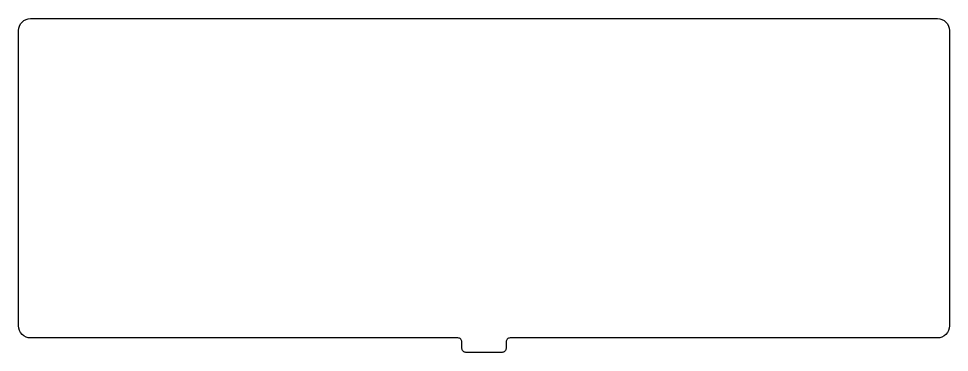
# Model space of a CAD drawing. Header units: millimetres. Extents: x -116 to 116, y -34 to 49.
import ezdxf

# ---------------------------------------------------------------- set-up
doc = ezdxf.new("R2010")
doc.units = ezdxf.units.MM
doc.layers.get('0').update_dxf_attribs({"linetype": 'CONTINUOUS'})

msp = doc.modelspace()

# ---------------------------------------------------------------- linework, layer by layer
msp.add_lwpolyline([(-4.5, -33.875, -0.4142136), (-5.5, -32.875), (-5.5, -31.275, 0.4142136), (-6.5, -30.275), (-113, -30.275, -0.4142136), (-116, -27.275), (-116, 46.325, -0.4142136), (-113, 49.325), (113, 49.325, -0.4142136), (116, 46.325), (116, -27.275, -0.4142136), (113, -30.275), (6.5, -30.275, 0.4142136), (5.5, -31.275), (5.5, -32.875, -0.4142136), (4.5, -33.875)], format="xyb", close=True)

doc.saveas('drawing.dxf')
